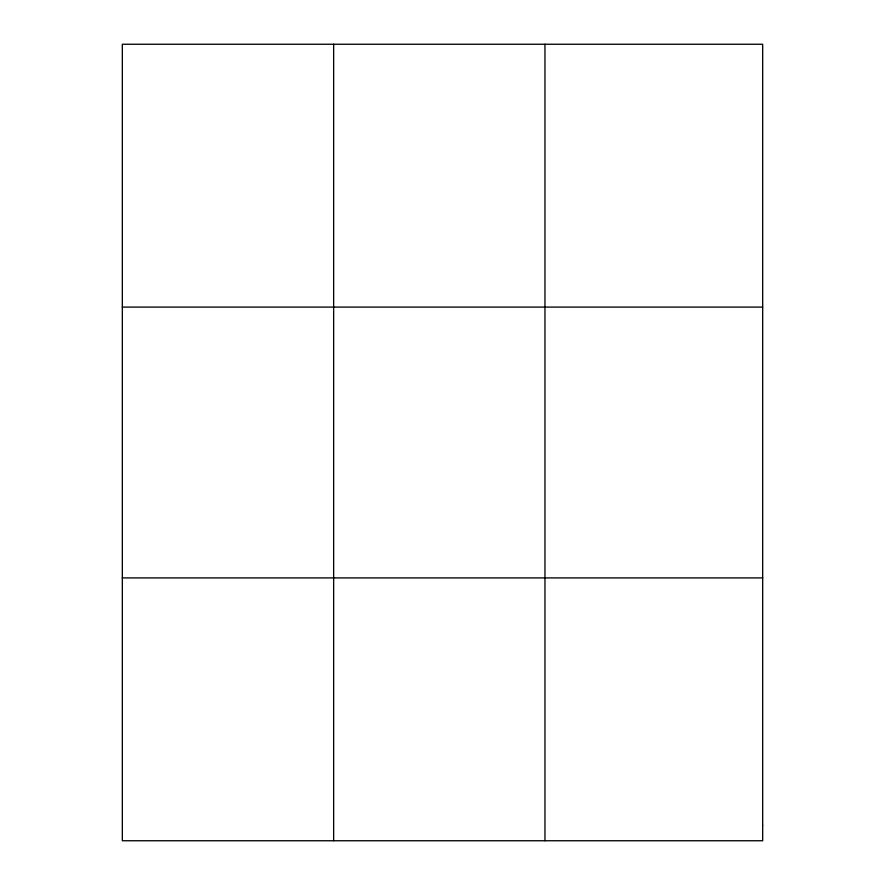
<?xml version="1.0" encoding="UTF-8"?>
<svg xmlns="http://www.w3.org/2000/svg" width="885" height="885" viewBox="0 0 885 885"><rect width="100%" height="100%" fill="white"/><g stroke="black" fill="none" stroke-linecap="round" stroke-linejoin="round"><path stroke-width="1.33" d="M333.645 840.75L333.645 44.25M544.961 840.75L544.961 44.25M122.329 307.095L762.671 307.095M122.329 577.905L762.671 577.905M762.671 825.285L762.671 840.75L122.329 840.75L122.329 44.25L762.671 44.25L762.671 825.285"/></g></svg>
